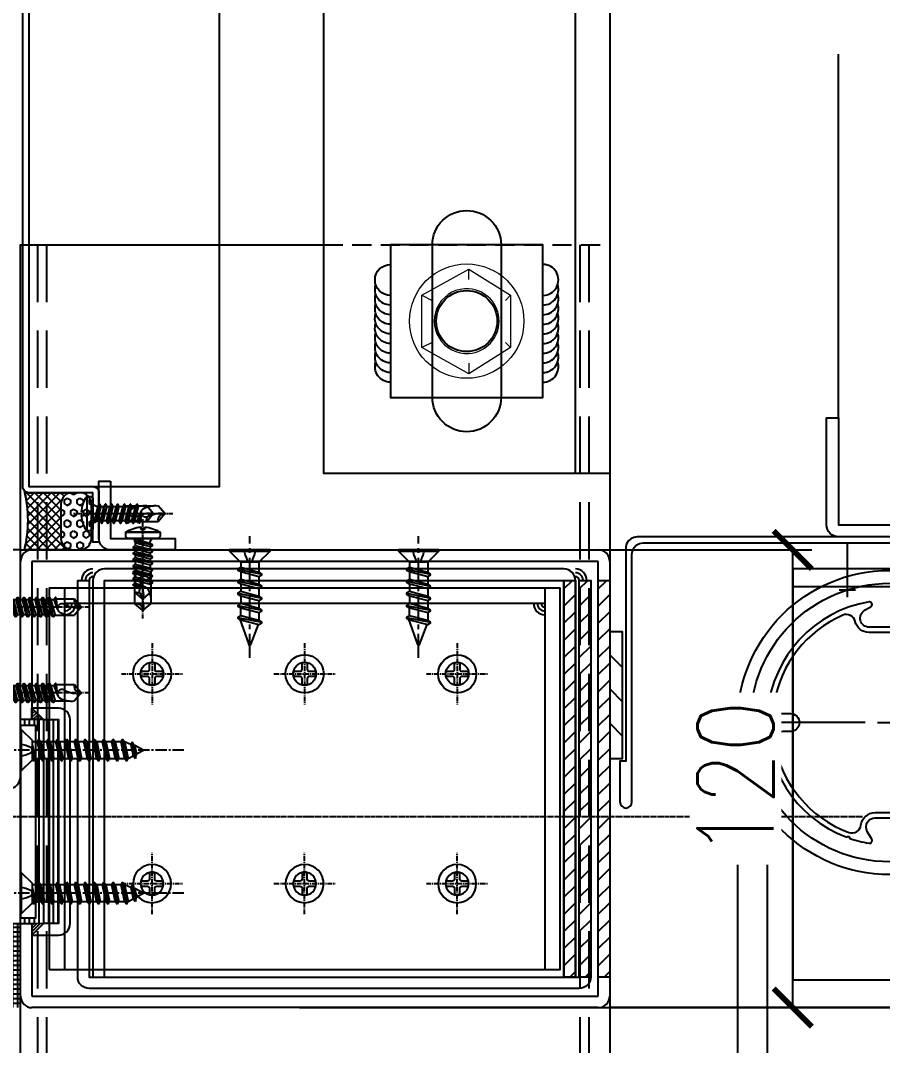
# Model space of a CAD drawing. Extents: x -3378 to 102197, y -3799 to 48702.
# Drawn here: x 58946.6 to 59172.6, y 12788.1 to 13056.9 of the extents above; entities that cross this region are included whole.
import ezdxf

# ---------------------------------------------------------------- set-up
doc = ezdxf.new("R2010")
doc.units = 0
for name, pattern in [('CEN1', [9, 6, -1, 1, -1]), ('CENTER', [2, 1.25, -0.25, 0.25, -0.25]), ('HIDDEN', [0.375, 0.25, -0.125])]:
    doc.linetypes.add(name, pattern=pattern)
for name, color, linetype in [('24WELD', 55, 'Continuous'), ('ARR', 6, 'Continuous'), ('BCM CL', 14, 'CENTER'), ('BCM-BKP', 6, 'Continuous'), ('BCM-DIM', 54, 'Continuous'), ('BCM-draft', 252, 'Continuous'), ('BCM-GAK', 9, 'Continuous'), ('BCM-SIL', 8, 'Continuous'), ('CENTER', 4, 'CENTER'), ('CL', 14, 'CENTER'), ('DIM', 173, 'Continuous'), ('剖面線 HATCH', 251, 'Continuous'), ('泡棉', 8, 'Continuous'), ('矽利康', 9, 'Continuous'), ('螺絲 固定五金 FASTENERS', 124, 'Continuous'), ('螺絲、螺栓', 4, 'Continuous'), ('視覺模型鋁擠型暫替', 4, 'Continuous'), ('視覺模型鋁擠型暫替-RefEdit0', 4, 'Continuous'), ('金屬面材 METAL PANEL', 2, 'Continuous'), ('鋁擠型 AL. EXTRUSION', 3, 'Continuous'), ('鐵件', 6, 'Continuous'), ('鐵件 STEEL', 20, 'Continuous'), ('隱藏線 HIDDEN', 8, 'HIDDEN')]:
    doc.layers.add(name, color=color, linetype=linetype)
doc.layers.add('BCM-ALP', color=7, linetype='Continuous', lineweight=0)
doc.layers.add('不顯示', color=254, linetype='Continuous', plot=False)
doc.styles.add('GM_ANNO_TEXT', font='simplex.shx', dxfattribs={"width": 0.8})
doc.dimstyles.new('GM_DIM', dxfattribs={"dimscale": 0, "dimtxt": 20, "dimasz": 10, "dimexe": 5, "dimexo": 5, "dimgap": 5, "dimtad": 1, "dimdec": 0, "dimdsep": 46, "dimtxsty": 'GM_ANNO_TEXT', "dimblk": 'ARCHTICK', "dimcen": 0, "dimclrd": 4, "dimclre": 4, "dimclrt": 10, "dimadec": 0, "dimazin": 2, "dimtfac": 1, "dimtdec": 0, "dimtix": 1, "dimtofl": 0, "dimtmove": 2, "dimatfit": 3, "dimfxl": 1.5, "dimarcsym": 1})

# ---------------------------------------------------------------- blocks, each defined once
blk = doc.blocks.new('*u164')
at = {"layer": '泡棉'}
h = blk.add_hatch(dxfattribs=at)
h.set_pattern_fill('HEX', color=256, scale=0.3)
h.set_pattern_definition([(0, (-4141.5022, 978.2385), (0, 1.6497784), [0.9525, -1.905]), (120, (-4141.5022, 978.2385), (-1.42875, -0.8248892), [0.9525, -1.905]), (60, (-4140.5497, 978.2385), (-1.42875, 0.8248892), [0.9525, -1.905])])
edge = h.paths.add_edge_path()
edge.add_line((-12, 9.53), (-3, 9.53))
edge.add_arc((-3, 12.53), 3, 270, 360)
edge.add_line((0, 12.53), (0, 14.53))
edge.add_arc((-3, 14.53), 3, 0, 90)
edge.add_line((-3, 17.53), (-12, 17.53))
edge.add_arc((-12, 14.53), 3, 90, 180)
edge.add_line((-15, 14.53), (-15, 12.53))
edge.add_arc((-12, 12.53), 3, 180, 270)
at = {"layer": '矽利康'}
h = blk.add_hatch(dxfattribs=at)
h.set_pattern_fill('ANSI37', color=256, scale=0.5, style=0)
h.set_pattern_definition([(45, (-4141.5022, 978.2385), (-1.122532, 1.122532), []), (135, (-4141.5022, 978.2385), (-1.122532, -1.122532), [])])
edge = h.paths.add_edge_path()
edge.add_arc((-7.73, -32.06), 32.98, 76.4372, 103.5628)
edge.add_arc((-16.6, 1.13), 1.6, 315, 360)
edge.add_line((-15, 1.13), (-15, 12.53))
edge.add_arc((-12, 12.53), 3, 180, 270)
edge.add_line((-12, 9.53), (-3, 9.53))
edge.add_arc((-3, 12.53), 3, 270, 360)
edge.add_line((0, 12.53), (0, 0))
at = {"layer": '泡棉'}
blk.add_lwpolyline([(-12, 9.53), (-3, 9.53, 0.414214), (0, 12.53), (0, 14.53, 0.414214), (-3, 17.53), (-12, 17.53, 0.414214), (-15, 14.53), (-15, 12.53, 0.414214)], format="xyb", close=True, dxfattribs=at)
at = {"layer": '矽利康'}
blk.add_lwpolyline([(0, 0, 0.118914), (-15.47, 0, 0.198912), (-15, 1.13), (-15, 12.53, 0.414214), (-12, 9.53), (-3, 9.53, 0.414214), (0, 12.53)], format="xyb", close=True, dxfattribs=at)
blk = doc.blocks.new('M5x16圓頭自攻')
at = {"layer": 'ARR', "color": 0, "linetype": 'ByBlock', "ltscale": 0.3}
for p, q in [((-1.61, -4.5), (-1.61, 4.5)), ((0.5, 2.24), (1.14, 1.9)), ((0.72, 2.13), (1.65, -2.5)), ((1.89, 1.9), (1.14, 1.9)), ((2.24, 2.5), (3.24, -2.5)), ((3.48, 1.9), (2.73, 1.9)), ((3.83, 2.5), (4.83, -2.5)), ((5.07, 1.9), (4.32, 1.9)), ((5.42, 2.5), (6.42, -2.5)), ((6.81, 1.9), (5.91, 1.9)), ((7.16, 2.5), (8.16, -2.5)), ((8.4, 1.9), (7.65, 1.9)), ((8.73, 1.9), (7.98, 1.9)), ((9.08, 2.5), (9.7, -0.6)), ((14.12, 2.1), (9.46, 2.1)), ((15.83, 0.06), (14.12, 2.1)), ((15.83, 0.06), (15.95, 0.06)), ((16, -0.01), (16, 0.01)), ((2.14, -1.9), (2.89, -1.9)), ((3.73, -1.9), (4.48, -1.9)), ((5.32, -1.9), (6.07, -1.9)), ((6.91, -1.9), (7.81, -1.9)), ((8.54, -2.1), (12.91, -2.1)), ((15.83, -0.06), (14.12, -2.1)), ((15.83, -0.06), (15.95, -0.06))]:
    blk.add_line(p, q, dxfattribs=at)
at = {"layer": 'ARR', "color": 0, "linetype": 'CENTER', "ltscale": 0.87}
blk.add_line((18, 0), (-5.1, 0), dxfattribs=at)
at = {"layer": 'ARR', "color": 0, "linetype": 'ByBlock', "ltscale": 0.3}
blk.add_lwpolyline([(-2.98, -0.5, 0.134476), (-1.61, -4.5), (-0.58, -4.5, 0.198912), (-0.44, -4.44), (-0.06, -4.06, 0.198912), (0, -3.92), (0, 3.92, 0.198912), (-0.06, 4.06), (-0.44, 4.44, 0.198912), (-0.58, 4.5), (-1.61, 4.5, 0.134562), (-2.98, 0.5), (-2.48, 0.5), (-2.48, -0.5), (-2.98, -0.5)], format="xyb", dxfattribs=at)
blk.add_lwpolyline([(1.14, 1.9), (2.14, -1.9), (1.8, -2.5), (1.65, -2.5), (1.3, -1.9), (0.3, 1.9), (0.5, 2.24)], dxfattribs=at)
for points in [[(3.24, -2.5), (2.89, -1.9), (1.89, 1.9), (2.24, 2.5), (2.39, 2.5), (2.73, 1.9), (3.73, -1.9), (3.39, -2.5)], [(4.83, -2.5), (4.48, -1.9), (3.48, 1.9), (3.83, 2.5), (3.98, 2.5), (4.32, 1.9), (5.32, -1.9), (4.98, -2.5)], [(6.42, -2.5), (6.07, -1.9), (5.07, 1.9), (5.42, 2.5), (5.57, 2.5), (5.91, 1.9), (6.91, -1.9), (6.57, -2.5)], [(8.16, -2.5), (7.81, -1.9), (6.81, 1.9), (7.16, 2.5), (7.31, 2.5), (7.65, 1.9), (8.65, -1.9), (8.31, -2.5)], [(9.08, 2.5), (8.73, 1.9), (9.7, -0.6), (9.46, 2.1), (9.23, 2.5)]]:
    blk.add_lwpolyline(points, close=True, dxfattribs=at)
for centre, radius, start, end in [((0.67, 3.07), 0.874, 220.3388, 257.7802), ((10.86, -0.29), 1.2, 56.152, 236.152), ((14.85, 6.88), 7.01, 241.6458, 278.008), ((15.9, 1.75), 1.82, 168.8617, 267.6865), ((15.95, 0.01), 0.05, 0, 90), ((1.17, -3.34), 1.44, 84.7312, 144.22), ((13.52, 4.88), 7.01, 241.6458, 274.9541), ((15.95, -0.01), 0.05, 270, 0)]:
    blk.add_arc(centre, radius, start, end, dxfattribs=at)
blk = doc.blocks.new('*U255')
blk.add_blockref('M5x16圓頭自攻', (0, 0))
blk = doc.blocks.new('ASC-Facade Detail W1 & W2$0$CW_C1$0$NR-54')
for points in [[(-0.212, 1.246, 0.766396), (-0.442, -1.184, -0.994084), (-0.414, -1.194, 0.041271), (-0.212, -1.246, 0.632567), (-0.184, -1.205), (-0.23, -1.124, -0.575047), (-0.149, -0.985), (0.211, -0.985, -0.768251), (0.257, -1.159), (0.194, -1.195, 0.837568), (0.212, -1.246, 0.766396), (0.442, 1.184, -0.994084), (0.414, 1.194, 0.041271), (0.212, 1.246, 0.632567), (0.184, 1.205), (0.23, 1.124, -0.575047), (0.149, 0.985), (-0.211, 0.985, -0.768251), (-0.257, 1.159), (-0.194, 1.195, 0.837568)], [(-1.192, 0.202, 0.464153), (-1.1, 0.093), (-1.023, 0.093, -1), (-1.023, -0.093), (-1.1, -0.093, 0.464153), (-1.192, -0.202, 0.268255), (-0.42, -1.134, 0.481314), (-0.296, -1.059, -0.376214), (-0.149, -0.93), (0.211, -0.93, -0.348452), (0.355, -1.044, 0.468335), (0.483, -1.108, 0.253356), (1.192, -0.202, 0.464153), (1.1, -0.093), (1.023, -0.093, -1), (1.023, 0.093), (1.1, 0.093, 0.464153), (1.192, 0.202, 0.268255), (0.42, 1.134, 0.481314), (0.296, 1.059, -0.376214), (0.149, 0.93), (-0.211, 0.93, -0.348452), (-0.355, 1.044, 0.468335), (-0.483, 1.108, 0.253356)]]:
    blk.add_lwpolyline(points, format="xyb", close=True)
blk = doc.blocks.new('CW WINDOW SHADING')
at = {"layer": '鋁擠型 AL. EXTRUSION'}
h = blk.add_hatch(dxfattribs=at)
h.set_pattern_fill('ANSI31', color=256, scale=50.8, style=0)
h.set_pattern_definition([(135, (-79898.378, 10971.907), (4.49012806, 4.49012806), [])])
h.paths.add_polyline_path([(-10.91, 26.84), (-7.55, 26.84), (-7.55, 60.07), (-10.91, 60.07)])
for p, q in [((182.85, 85), (-3.68, 85)), ((51.35, 83.12), (51.35, 69.19)), ((113.26, 71.86), (37.06, 71.86)), ((53.51, 71.01), (49.24, 71.01)), ((56.11, 36.3), (19.6, 36.3)), ((22.58, 36.3), (22.58, -80.3)), ((30.36, 36.3), (30.36, -197.94)), ((59.29, 36.3), (65.64, 36.3))]:
    blk.add_line(p, q, dxfattribs=at)
blk.add_lwpolyline([(186.29, 85), (-3.68, 85), (-4.61, 84.83), (-5.38, 84.49), (-6.05, 83.9), (-6.48, 83.14), (-6.65, 82.29), (-6.65, 26.15), (-8.26, 26.15), (-8.26, 15.48), (-8.09, 14.89), (-7.75, 14.38), (-7.24, 14.04), (-6.65, 13.87), (-6.05, 14.04), (-5.55, 14.38), (-5.21, 14.89), (-5.12, 15.48), (-5.12, 80.43), (-4.95, 81.36), (-4.53, 82.21), (-3.94, 82.8), (-3.09, 83.22), (-2.16, 83.39), (184.51, 83.39)], dxfattribs=at)
for points in [[(113.26, -31.18), (113.26, 76.62), (37.06, 76.62), (37.06, -31.18)], [(-10.91, 26.84), (-7.55, 26.84), (-7.55, 60.07), (-10.91, 60.07)]]:
    blk.add_lwpolyline(points, close=True, dxfattribs=at)
for radius in [39.88, 36.51]:
    blk.add_circle((62.46, 36.3), radius, dxfattribs=at)
at = {"layer": '鋁擠型 AL. EXTRUSION', "xscale": 25.39999999850988, "yscale": 25.39999999850988, "zscale": 25.39999999850988}
blk.add_blockref('ASC-Facade Detail W1 & W2$0$CW_C1$0$NR-54', (62.46, 36.3), dxfattribs=at)
blk = doc.blocks.new('6t 矽酸鈣板')
blk.add_blockref('CW WINDOW SHADING', (10.91, 38.43, 0))
blk = doc.blocks.new('A$C20AE7E0D')
at = {"layer": 'ARR', "color": 0, "linetype": 'ByBlock', "ltscale": 0.3}
for p, q in [((-1.61, -4.5), (-1.61, 4.5)), ((0.5, 2.24), (1.14, 1.9)), ((0.72, 2.13), (1.65, -2.5)), ((1.89, 1.9), (1.14, 1.9)), ((2.24, 2.5), (3.24, -2.5)), ((3.48, 1.9), (2.73, 1.9)), ((3.83, 2.5), (4.83, -2.5)), ((5.07, 1.9), (4.32, 1.9)), ((5.42, 2.5), (6.42, -2.5)), ((6.81, 1.9), (5.91, 1.9)), ((7.16, 2.5), (8.16, -2.5)), ((8.4, 1.9), (7.65, 1.9)), ((8.75, 2.5), (9.75, -2.5)), ((10.14, 1.9), (9.24, 1.9)), ((10.49, 2.5), (11.49, -2.5)), ((11.73, 1.9), (10.98, 1.9)), ((12.08, 2.5), (12.7, -0.6)), ((17.12, 2.1), (12.46, 2.1)), ((18.83, 0.06), (17.12, 2.1)), ((18.83, 0.06), (18.95, 0.06)), ((19, -0.01), (19, 0.01)), ((2.14, -1.9), (2.89, -1.9)), ((3.73, -1.9), (4.48, -1.9)), ((5.32, -1.9), (6.07, -1.9)), ((6.91, -1.9), (7.81, -1.9)), ((8.65, -1.9), (9.4, -1.9)), ((10.24, -1.9), (11.14, -1.9)), ((11.87, -2.1), (15.91, -2.1)), ((18.83, -0.06), (17.12, -2.1)), ((18.83, -0.06), (18.95, -0.06))]:
    blk.add_line(p, q, dxfattribs=at)
at = {"layer": 'ARR', "color": 0, "linetype": 'CENTER', "ltscale": 0.87}
blk.add_line((21, 0), (-5.1, 0), dxfattribs=at)
at = {"layer": 'ARR', "color": 0, "linetype": 'ByBlock', "ltscale": 0.3}
blk.add_lwpolyline([(-2.98, -0.5, 0.134476), (-1.61, -4.5), (-0.58, -4.5, 0.198912), (-0.44, -4.44), (-0.06, -4.06, 0.198912), (0, -3.92), (0, 3.92, 0.198912), (-0.06, 4.06), (-0.44, 4.44, 0.198912), (-0.58, 4.5), (-1.61, 4.5, 0.134562), (-2.98, 0.5), (-2.48, 0.5), (-2.48, -0.5), (-2.98, -0.5)], format="xyb", dxfattribs=at)
blk.add_lwpolyline([(1.14, 1.9), (2.14, -1.9), (1.8, -2.5), (1.65, -2.5), (1.3, -1.9), (0.3, 1.9), (0.5, 2.24)], dxfattribs=at)
for points in [[(3.24, -2.5), (2.89, -1.9), (1.89, 1.9), (2.24, 2.5), (2.39, 2.5), (2.73, 1.9), (3.73, -1.9), (3.39, -2.5)], [(4.83, -2.5), (4.48, -1.9), (3.48, 1.9), (3.83, 2.5), (3.98, 2.5), (4.32, 1.9), (5.32, -1.9), (4.98, -2.5)], [(6.42, -2.5), (6.07, -1.9), (5.07, 1.9), (5.42, 2.5), (5.57, 2.5), (5.91, 1.9), (6.91, -1.9), (6.57, -2.5)], [(8.16, -2.5), (7.81, -1.9), (6.81, 1.9), (7.16, 2.5), (7.31, 2.5), (7.65, 1.9), (8.65, -1.9), (8.31, -2.5)], [(9.75, -2.5), (9.4, -1.9), (8.4, 1.9), (8.75, 2.5), (8.9, 2.5), (9.24, 1.9), (10.24, -1.9), (9.9, -2.5)], [(11.49, -2.5), (11.14, -1.9), (10.14, 1.9), (10.49, 2.5), (10.64, 2.5), (10.98, 1.9), (11.98, -1.9), (11.64, -2.5)], [(12.08, 2.5), (11.73, 1.9), (12.7, -0.6), (12.46, 2.1), (12.23, 2.5)]]:
    blk.add_lwpolyline(points, close=True, dxfattribs=at)
for centre, radius, start, end in [((0.67, 3.07), 0.874, 220.3388, 257.7802), ((13.86, -0.29), 1.2, 56.152, 236.152), ((17.85, 6.88), 7.01, 241.6458, 278.008), ((18.9, 1.75), 1.82, 168.8617, 267.6865), ((18.95, 0.01), 0.05, 0, 90), ((1.17, -3.34), 1.44, 84.7312, 144.22), ((16.52, 4.88), 7.01, 241.6458, 274.9541), ((18.95, -0.01), 0.05, 270, 0)]:
    blk.add_arc(centre, radius, start, end, dxfattribs=at)
blk = doc.blocks.new('*U77')
at = {"color": 0, "linetype": 'ByBlock'}
blk.add_blockref('A$C20AE7E0D', (0, 0), dxfattribs=at)
blk = doc.blocks.new('*U654')
for centre, end in [((-143.92, 4.67), 286.3529), ((-141.43, 4.59), 286.3529), ((-138.93, 4.5), 286.3529), ((-136.43, 4.42), 286.3529), ((-133.93, 4.34), 286.3529), ((-131.43, 4.26), 286.3529), ((-128.93, 4.18), 286.3529), ((-126.43, 4.1), 286.3529), ((-123.93, 4.02), 286.3529), ((-121.44, 3.94), 286.3529), ((-118.94, 3.86), 286.3529), ((-116.44, 3.78), 286.3529), ((-113.94, 3.69), 286.3529), ((-111.44, 3.61), 286.3529), ((-108.94, 3.53), 286.3529), ((-106.44, 3.45), 286.3529), ((-103.95, 3.37), 286.3529), ((-101.45, 3.29), 286.3529), ((-98.95, 3.21), 286.3529), ((-96.45, 3.13), 286.3529), ((-93.95, 3.05), 286.3529), ((-91.45, 2.96), 286.3529), ((-88.95, 2.88), 286.3529), ((-86.45, 2.8), 286.3529), ((-83.96, 2.72), 286.3529), ((-81.46, 2.64), 286.3529), ((-78.96, 2.56), 286.3529), ((-76.46, 2.48), 286.3529), ((-73.96, 2.4), 286.3529), ((-71.46, 2.32), 286.3529), ((-68.96, 2.24), 286.3529), ((-66.47, 2.15), 286.3529), ((-63.97, 2.07), 286.3529), ((-61.47, 1.99), 286.3529), ((-58.97, 1.91), 286.3529), ((-56.47, 1.83), 286.3529), ((-53.97, 1.75), 286.3529), ((-51.47, 1.67), 286.3529), ((-48.97, 1.59), 286.3529), ((-46.48, 1.51), 286.3529), ((-43.98, 1.43), 286.3529), ((-41.48, 1.34), 286.3529), ((-38.98, 1.26), 286.3529), ((-36.48, 1.18), 286.3529), ((-33.98, 1.1), 286.3529), ((-31.48, 1.02), 286.3529), ((-28.98, 0.94), 286.3529), ((-26.49, 0.86), 286.3529), ((-23.99, 0.78), 286.3529), ((-21.49, 0.7), 286.3529), ((-18.99, 0.62), 286.3529), ((-16.49, 0.53), 286.3529), ((-13.99, 0.45), 286.3529), ((-11.49, 0.37), 286.3529), ((-9, 0.29), 286.3529), ((-6.5, 0.21), 286.3529), ((-4, 0.13), 358.1431)]:
    blk.add_arc(centre, 4, 178.1431, end)
blk = doc.blocks.new('*U655')
for centre, end in [((-0.13, -4), 88.1431), ((-0.29, -9), 16.3529), ((-0.21, -6.5), 16.3529), ((-0.45, -13.99), 16.3529), ((-0.37, -11.49), 16.3529), ((-0.62, -18.99), 16.3529), ((-0.53, -16.49), 16.3529), ((-0.78, -23.99), 16.3529), ((-0.7, -21.49), 16.3529), ((-0.94, -28.98), 16.3529), ((-0.86, -26.49), 16.3529), ((-1.1, -33.98), 16.3529), ((-1.02, -31.48), 16.3529), ((-1.26, -38.98), 16.3529), ((-1.18, -36.48), 16.3529), ((-1.43, -43.98), 16.3529), ((-1.34, -41.48), 16.3529), ((-1.51, -46.48), 16.3529), ((-1.67, -51.47), 16.3529), ((-1.59, -48.97), 16.3529), ((-1.83, -56.47), 16.3529), ((-1.75, -53.97), 16.3529), ((-1.91, -58.97), 16.3529)]:
    blk.add_arc(centre, 4, 268.1431, end)
blk = doc.blocks.new('組件01')
at = {"layer": '視覺模型鋁擠型暫替', "color": 7, "linetype": 'Continuous'}
for centre, radius, start, end in [((-88.5, 0), 3, 180, 270), ((-88.5, 0), 2, 180, 270), ((-88.5, 0), 1, 180, 270), ((-85.5, 0), 1, 270, 0), ((-85.5, 0), 2, 270, 0), ((-85.5, 0), 3, 270, 0)]:
    blk.add_arc(centre, radius, start, end, dxfattribs=at)
at = {"layer": '金屬面材 METAL PANEL', "linetype": 'Continuous'}
blk.add_line((-3, 13), (-13, 3), dxfattribs=at)
blk.add_lwpolyline([(-3, 62.5), (-3, 3), (-110, 3), (-110, 0), (-3, 0, 0.414214), (0, 3), (0, 62.5)], format="xyb", close=True, dxfattribs=at)
blk.add_lwpolyline([(-3, 57.5), (-105, 57.5), (-105, 3)], dxfattribs=at)
blk.add_lwpolyline([(-85.5, 0), (-85.5, -54.5, -0.414214), (-88.5, -57.5), (-130.5, -57.5), (-130.5, -54.5), (-88.5, -54.5), (-88.5, 0)], format="xyb", dxfattribs=at)
at = {"layer": '24WELD', "zscale": 0.5625}
for name, p, xscale, yscale, rotation in [('*U655', (-3, 18.48), 0.5625, 0.5625, 181.8569201425871), ('*U654', (-18.97, 3), -0.5625000000000022, 0.5625000000000022, 178.1430628016457)]:
    blk.add_blockref(name, p, dxfattribs=dict(at, xscale=xscale, yscale=yscale, rotation=rotation))
at = {"layer": '螺絲 固定五金 FASTENERS'}
for p in [(-3, 47.5), (-3, 25)]:
    blk.add_blockref('*U77', p, dxfattribs=at)
blk = doc.blocks.new('A$C4E2A2353')
at = {"layer": 'ARR', "color": 0, "linetype": 'ByBlock', "ltscale": 0.3}
for p, q in [((0.3, -5.3), (0.3, 5.3)), ((4.71, 2.87), (4.38, 2.15)), ((5.34, 2.15), (4.71, 2.87)), ((4.71, 2.87), (5.93, -2.88)), ((7.15, 2.87), (6.82, 2.15)), ((7.78, 2.15), (7.15, 2.87)), ((7.15, 2.87), (8.37, -2.88)), ((9.59, 2.87), (9.26, 2.15)), ((10.22, 2.15), (9.59, 2.87)), ((9.59, 2.87), (10.81, -2.88)), ((12.02, 2.87), (11.7, 2.15)), ((12.66, 2.15), (12.02, 2.87)), ((12.02, 2.87), (13.24, -2.88)), ((14.46, 2.87), (14.13, 2.15)), ((15.09, 2.15), (14.46, 2.87)), ((14.46, 2.87), (15.68, -2.88)), ((16.9, 2.87), (16.57, 2.15)), ((17.53, 2.15), (16.9, 2.87)), ((16.9, 2.87), (18.12, -2.88)), ((19.34, 2.87), (19.01, 2.15)), ((19.97, 2.15), (19.34, 2.87)), ((19.34, 2.87), (20.56, -2.88)), ((21.77, 2.87), (21.45, 2.15)), ((21.77, 2.87), (21.45, 2.15)), ((22.41, 2.15), (21.77, 2.87)), ((21.77, 2.87), (22.99, -2.88)), ((22.41, 2.15), (21.77, 2.87)), ((21.77, 2.87), (22.99, -2.88)), ((24.21, 2.87), (23.88, 2.15)), ((24.21, 2.87), (23.88, 2.15)), ((24.84, 2.15), (24.21, 2.87)), ((24.21, 2.87), (25.43, -2.88)), ((24.84, 2.15), (24.21, 2.87)), ((24.21, 2.87), (25.43, -2.88)), ((26.65, 2.87), (26.32, 2.15)), ((26.65, 2.87), (26.32, 2.15)), ((27.28, 2.15), (26.65, 2.87)), ((26.65, 2.87), (27.87, -2.88)), ((27.28, 2.15), (26.65, 2.87)), ((26.65, 2.87), (27.87, -2.88)), ((3.1, -2.5), (3.1, 2.5)), ((4.38, 2.15), (3.1, 2.15)), ((3.1, 1.24), (3.82, -2.16)), ((4.38, 2.15), (5.3, -2.16)), ((4.43, 1.96), (5.34, -2.36)), ((4.89, 2.06), (5.8, -2.26)), ((6.82, 2.15), (5.34, 2.15)), ((5.34, 2.15), (6.26, -2.16)), ((5.34, 2.15), (6.26, -2.16)), ((6.82, 2.15), (7.74, -2.16)), ((6.86, 1.96), (7.78, -2.36)), ((7.32, 2.06), (8.24, -2.26)), ((9.26, 2.15), (7.78, 2.15)), ((7.78, 2.15), (8.7, -2.16)), ((7.78, 2.15), (8.7, -2.16)), ((9.26, 2.15), (10.17, -2.16)), ((9.3, 1.96), (10.21, -2.36)), ((9.76, 2.06), (10.67, -2.26)), ((11.7, 2.15), (10.22, 2.15)), ((10.22, 2.15), (11.13, -2.16)), ((10.22, 2.15), (11.13, -2.16)), ((11.7, 2.15), (12.61, -2.16)), ((11.74, 1.96), (12.65, -2.36)), ((12.2, 2.06), (13.11, -2.26)), ((14.13, 2.15), (12.66, 2.15)), ((12.66, 2.15), (13.57, -2.16)), ((12.66, 2.15), (13.57, -2.16)), ((14.13, 2.15), (15.05, -2.16)), ((14.18, 1.96), (15.09, -2.36)), ((14.64, 2.06), (15.55, -2.26)), ((16.57, 2.15), (15.09, 2.15)), ((15.09, 2.15), (16.01, -2.16)), ((15.09, 2.15), (16.01, -2.16)), ((16.57, 2.15), (17.49, -2.16)), ((16.61, 1.96), (17.53, -2.36)), ((17.07, 2.06), (17.99, -2.26)), ((19.01, 2.15), (17.53, 2.15)), ((17.53, 2.15), (18.45, -2.16)), ((17.53, 2.15), (18.45, -2.16)), ((19.01, 2.15), (19.92, -2.16)), ((19.05, 1.96), (19.96, -2.36)), ((19.51, 2.06), (20.42, -2.26)), ((21.45, 2.15), (19.97, 2.15)), ((19.97, 2.15), (20.88, -2.16)), ((19.97, 2.15), (20.88, -2.16)), ((21.45, 2.15), (22.36, -2.16)), ((21.45, 2.15), (22.36, -2.16)), ((21.49, 1.96), (22.4, -2.36)), ((21.49, 1.96), (22.4, -2.36)), ((21.95, 2.06), (22.86, -2.26)), ((21.95, 2.06), (22.86, -2.26)), ((23.88, 2.15), (22.41, 2.15)), ((22.41, 2.15), (23.32, -2.16)), ((23.88, 2.15), (22.41, 2.15)), ((22.41, 2.15), (23.32, -2.16)), ((22.41, 2.15), (23.32, -2.16)), ((22.41, 2.15), (23.32, -2.16)), ((23.88, 2.15), (24.8, -2.16)), ((23.88, 2.15), (24.8, -2.16)), ((23.93, 1.96), (24.84, -2.36)), ((23.93, 1.96), (24.84, -2.36)), ((24.38, 2.06), (25.3, -2.26)), ((24.38, 2.06), (25.3, -2.26)), ((26.32, 2.15), (24.84, 2.15)), ((24.84, 2.15), (25.76, -2.16)), ((26.32, 2.15), (24.84, 2.15)), ((24.84, 2.15), (25.76, -2.16)), ((24.84, 2.15), (25.76, -2.16)), ((24.84, 2.15), (25.76, -2.16)), ((26.32, 2.15), (27.24, -2.16)), ((26.32, 2.15), (27.24, -2.16)), ((26.36, 1.96), (27.28, -2.36)), ((26.36, 1.96), (27.28, -2.36)), ((26.82, 2.06), (27.74, -2.26)), ((26.82, 2.06), (27.74, -2.26)), ((28.91, 1.45), (27.28, 2.15)), ((27.28, 2.15), (28.19, -2.16)), ((27.28, 2.15), (28.19, -2.16)), ((27.28, 2.15), (28.19, -2.16)), ((27.28, 2.15), (28.19, -2.16)), ((29.24, 2.17), (28.91, 1.45)), ((28.91, 1.45), (29.52, -1.46)), ((29.96, 0.99), (29.24, 2.17)), ((29.24, 2.17), (30.16, -2.18)), ((32.25, 0), (29.96, 1.25)), ((29.96, 0.99), (30.39, -1)), ((32.26, 0), (32.25, 0)), ((3.1, -1.02), (3.49, -2.88)), ((3.1, -2.44), (3.49, -2.88)), ((3.49, -2.88), (3.82, -2.16)), ((3.82, -2.16), (5.3, -2.16)), ((5.3, -2.16), (5.93, -2.88)), ((5.93, -2.88), (6.26, -2.16)), ((6.26, -2.16), (7.74, -2.16)), ((7.74, -2.16), (8.37, -2.88)), ((8.37, -2.88), (8.7, -2.16)), ((8.7, -2.16), (10.17, -2.16)), ((10.17, -2.16), (10.81, -2.88)), ((10.81, -2.88), (11.13, -2.16)), ((11.13, -2.16), (12.61, -2.16)), ((12.61, -2.16), (13.24, -2.88)), ((13.24, -2.88), (13.57, -2.16)), ((13.57, -2.16), (15.05, -2.16)), ((15.05, -2.16), (15.68, -2.88)), ((15.68, -2.88), (16.01, -2.16)), ((16.01, -2.16), (17.49, -2.16)), ((17.49, -2.16), (18.12, -2.88)), ((18.12, -2.88), (18.45, -2.16)), ((18.45, -2.16), (19.92, -2.16)), ((19.92, -2.16), (20.56, -2.88)), ((20.56, -2.88), (20.88, -2.16)), ((20.88, -2.16), (22.36, -2.16)), ((22.36, -2.16), (22.99, -2.88)), ((22.36, -2.16), (22.99, -2.88)), ((22.99, -2.88), (23.32, -2.16)), ((22.99, -2.88), (23.32, -2.16)), ((23.32, -2.16), (24.8, -2.16)), ((23.32, -2.16), (24.8, -2.16)), ((24.8, -2.16), (25.43, -2.88)), ((24.8, -2.16), (25.43, -2.88)), ((25.43, -2.88), (25.76, -2.16)), ((25.43, -2.88), (25.76, -2.16)), ((25.76, -2.16), (27.24, -2.16)), ((25.76, -2.16), (27.24, -2.16)), ((27.24, -2.16), (27.87, -2.88)), ((27.24, -2.16), (27.87, -2.88)), ((27.87, -2.88), (28.19, -2.16)), ((27.87, -2.88), (28.19, -2.16)), ((28.19, -2.16), (29.52, -1.46)), ((29.52, -1.46), (30.16, -2.18)), ((30.16, -2.18), (30.39, -1)), ((30.39, -1), (32.25, -0.01)), ((32.25, -0.01), (32.26, 0))]:
    blk.add_line(p, q, dxfattribs=at)
at = {"layer": 'ARR', "color": 0, "linetype": 'CEN1', "ltscale": 0.5}
blk.add_line((42.86, 0), (-3.62, 0), dxfattribs=at)
at = {"layer": 'ARR', "color": 0, "linetype": 'ByBlock', "ltscale": 0.3}
blk.add_lwpolyline([(3.1, 2.5), (0.3, 5.3), (0, 5.3), (0, -5.3), (0.3, -5.3), (3.1, -2.5)], dxfattribs=at)
blk.add_lwpolyline([(0, -1.61, 0.048054), (2.67, -0.68, 0.292428), (3.1, 0, 0.292428), (2.67, 0.68, 0.048054), (0, 1.61, 0.048054)], format="xyb", dxfattribs=at)
blk = doc.blocks.new('*U920')
at = {"layer": '螺絲、螺栓', "color": 0, "linetype": 'ByBlock', "xscale": -1, "rotation": 180}
blk.add_blockref('A$C4E2A2353', (0, 0), dxfattribs=at)
blk = doc.blocks.new('*U35')
blk.add_lwpolyline([(1.22, 0.68), (2.48, 0.68, -0.398336), (3.02, 0.16, -0.027263), (3.02, -0.16, -0.398336), (2.48, -0.68), (1.22, -0.68, 0.414214), (0.68, -1.22), (0.68, -2.48, -0.398336), (0.16, -3.02, -0.027263), (-0.16, -3.02, -0.398336), (-0.68, -2.48), (-0.68, -1.22, 0.414214), (-1.22, -0.68), (-2.48, -0.68, -0.398336), (-3.02, -0.16, -0.027263), (-3.02, 0.16, -0.398336), (-2.48, 0.68), (-1.22, 0.68, 0.414214), (-0.68, 1.22), (-0.68, 2.48, -0.398336), (-0.16, 3.02, -0.027263), (0.16, 3.02, -0.398336), (0.68, 2.48), (0.68, 1.22, 0.414214)], format="xyb", close=True)
blk.add_circle((0, 0), 5)
at = {"layer": 'CL'}
for p, q in [((0, 8.04), (0, -8.04)), ((-8.04, 0), (8.04, 0))]:
    blk.add_line(p, q, dxfattribs=at)
blk = doc.blocks.new('圓孔6mm')
at = {"layer": '視覺模型鋁擠型暫替', "color": 6, "linetype": 'Continuous'}
blk.add_circle((0, 0), 3, dxfattribs=at)
at = {"layer": 'BCM-draft'}
blk.add_blockref('*U35', (0, 0), dxfattribs=at)
blk = doc.blocks.new('上下水槽合併托架用')
at = {"layer": '視覺模型鋁擠型暫替-RefEdit0', "color": 7}
for centre, radius, start, end in [((-130, -4), 1, 270, 0), ((-130, -4), 2, 270, 0), ((-130, -4), 3, 270, 0), ((-4, -4), 3, 180, 270), ((-4, -4), 2, 180, 270), ((-4, -4), 1, 180, 270)]:
    blk.add_arc(centre, radius, start, end, dxfattribs=at)
at = {"layer": '金屬面材 METAL PANEL'}
for p, q in [((-130, 0), (-130, -100)), ((-4, 0), (-4, -100)), ((-130, -4), (-4, -4))]:
    blk.add_line(p, q, dxfattribs=at)
blk.add_lwpolyline([(-134, -100), (0, -100), (0, 0), (-134, 0)], close=True, dxfattribs=at)
at = {"layer": '視覺模型鋁擠型暫替', "linetype": 'Continuous'}
for p in [(-107, -22.5, 0), (-67, -22.5, 0), (-27, -22.5, 0)]:
    blk.add_blockref('圓孔6mm', p, dxfattribs=at)
at = {"layer": '視覺模型鋁擠型暫替', "linetype": 'Continuous', "xscale": -1, "rotation": 180}
for p in [(-107, -77.5, 0), (-67, -77.5, 0), (-27, -77.5, 0)]:
    blk.add_blockref('圓孔6mm', p, dxfattribs=at)
blk = doc.blocks.new('*u927')
at = {"layer": 'CENTER', "color": 0, "ltscale": 5}
blk.add_line((28.28, 0), (-3.62, 0), dxfattribs=at)
at = {"layer": '螺絲、螺栓', "color": 0, "linetype": 'ByBlock', "ltscale": 0.2}
for p, q in [((0.3, 5.3), (0.3, -5.3)), ((5.08, 3.15), (6.34, -3.15)), ((8.23, 3.15), (9.49, -3.15)), ((11.38, 3.15), (12.64, -3.15)), ((14.53, 3.15), (15.79, -3.15)), ((17.68, 3.15), (18.94, -3.15)), ((3.1, 2.5), (3.1, -2.5)), ((3.1, 2.39), (4.64, 2.39)), ((5.7, 2.39), (7.79, 2.39)), ((8.85, 2.39), (10.94, 2.39)), ((12, 2.39), (14.09, 2.39)), ((17.24, 2.39), (15.15, 2.39)), ((18.17, 2.61), (24.84, 0.24)), ((3.1, -2.39), (5.9, -2.39)), ((6.96, -2.39), (9.05, -2.39)), ((10.11, -2.39), (12.2, -2.39)), ((13.26, -2.39), (15.35, -2.39)), ((16.41, -2.39), (18.5, -2.39)), ((24.84, -0.23), (19.52, -2.25))]:
    blk.add_line(p, q, dxfattribs=at)
blk.add_lwpolyline([(3.1, -2.5), (0.3, -5.3), (0, -5.3), (0, 5.3), (0.3, 5.3), (3.1, 2.5)], dxfattribs=at)
for points in [[(6.34, -3.15), (5.9, -2.39), (4.64, 2.39), (5.08, 3.15), (5.27, 3.15), (5.7, 2.39), (6.96, -2.39), (6.53, -3.15)], [(9.49, -3.15), (9.05, -2.39), (7.79, 2.39), (8.23, 3.15), (8.42, 3.15), (8.85, 2.39), (10.11, -2.39), (9.68, -3.15)], [(12.64, -3.15), (12.2, -2.39), (10.94, 2.39), (11.38, 3.15), (11.57, 3.15), (12, 2.39), (13.26, -2.39), (12.83, -3.15)], [(15.79, -3.15), (15.35, -2.39), (14.09, 2.39), (14.53, 3.15), (14.72, 3.15), (15.15, 2.39), (16.41, -2.39), (15.98, -3.15)], [(18.94, -3.15), (18.5, -2.39), (17.24, 2.39), (17.68, 3.15), (17.87, 3.15), (18.3, 2.39), (19.56, -2.39), (19.13, -3.15)]]:
    blk.add_lwpolyline(points, close=True, dxfattribs=at)
blk.add_lwpolyline([(0, 1.61, -0.048054), (2.67, 0.68, -0.292428), (3.1, 0, -0.292428), (2.67, -0.68, -0.048054), (0, -1.61, -0.048054)], format="xyb", dxfattribs=at)
blk.add_arc((24.75, 0), 0.252, 292.1627, 69.4623, dxfattribs=at)
blk = doc.blocks.new('*U929')
blk.add_blockref('*u927', (0, 0))
blk = doc.blocks.new('*U59')
for centre, end in [((-0.13, -4), 88.1431), ((-0.29, -9), 16.3529), ((-0.21, -6.5), 16.3529), ((-0.37, -11.49), 16.3529), ((-0.45, -13.99), 16.3529), ((-0.53, -16.49), 16.3529), ((-0.62, -18.99), 16.3529), ((-0.7, -21.49), 16.3529), ((-0.78, -23.99), 16.3529), ((-0.86, -26.49), 16.3529)]:
    blk.add_arc(centre, 4, 268.1431, end)
blk = doc.blocks.new('25425')
h = blk.add_hatch()
h.set_pattern_fill('ANSI31', color=9, scale=10, angle=45, style=0)
h.set_pattern_definition([(90, (-147363.5026, -290857.9782), (-1.25, 1e-15), [])])
h.paths.add_polyline_path([(-175801.56, 302393.85), (-175801.56, 302427.85), (-175805.56, 302427.85), (-175805.56, 302429.35), (-175795.56, 302429.35), (-175795.56, 302393.85)])
h = blk.add_hatch()
h.set_pattern_fill('ANSI31', color=9, scale=10, angle=45, style=0)
h.set_pattern_definition([(90, (-147363.5026, -290856.6027), (-1.25, 1e-15), [])])
h.paths.add_polyline_path([(-175801.56, 302393.85), (-175801.56, 302377.35), (-175805.56, 302377.35), (-175805.56, 302375.85), (-175795.56, 302375.85), (-175795.56, 302393.85)])
at = {"layer": 'BCM-DIM', "linetype": 'Continuous'}
h = blk.add_hatch(dxfattribs=at)
h.set_pattern_fill('ANSI37', color=256, scale=10, angle=45)
h.set_pattern_definition([(90, (-270799.1226, -695473.2923), (-1.25, 0), []), (180, (-270799.1226, -695473.2923), (-1e-16, -1.25), [])])
h.paths.add_polyline_path([(-175805.44, 302353.85), (-175813.44, 302353.85), (-175813.44, 302375.85), (-175805.44, 302375.85)])
at = {"layer": '剖面線 HATCH'}
h = blk.add_hatch(dxfattribs=at)
h.set_pattern_fill('ANSI31', color=256)
h.set_pattern_definition([(45, (-227030.452, 199818.7756), (-2.24506403, 2.24506403), [])])
h.paths.add_polyline_path([(-175660.06, 302465.85), (-175663.06, 302465.85), (-175663.06, 302361.85), (-175660.06, 302361.85)])
h = blk.add_hatch(dxfattribs=at)
h.set_pattern_fill('ANSI31', color=256)
h.set_pattern_definition([(45, (-227026.4522, 199818.7756), (-2.24506403, 2.24506403), [])])
h.paths.add_polyline_path([(-175656.06, 302465.85), (-175659.06, 302465.85), (-175659.06, 302361.85), (-175656.06, 302361.85)])
h = blk.add_hatch(dxfattribs=at)
h.set_pattern_fill('ANSI31', color=256)
h.set_pattern_definition([(45, (-227021.4527, 199818.7816), (-2.24506403, 2.24506403), [])])
h.paths.add_polyline_path([(-175651.06, 302465.86), (-175654.06, 302465.86), (-175654.06, 302361.85), (-175651.06, 302361.85)])
at = {"layer": '視覺模型鋁擠型暫替', "linetype": 'Continuous'}
h = blk.add_hatch(dxfattribs=at)
h.set_pattern_fill('ANSI31', color=1, scale=5)
h.set_pattern_definition([(45, (-256582.5339, -689831.60066), (-0.44194173824, 0.44194173824), [])])
h.paths.add_polyline_path([(-175802.56, 302429.35), (-175799.56, 302429.35), (-175802.56, 302432.35)])
h = blk.add_hatch(dxfattribs=at)
h.set_pattern_fill('ANSI31', color=1, scale=5)
h.set_pattern_definition([(45, (-256582.5339, -689848.09876), (-0.44194173824, 0.44194173824), [])])
h.paths.add_polyline_path([(-175802.56, 302372.86), (-175799.56, 302375.86), (-175802.56, 302375.85)])
at = {"color": 0, "linetype": 'Continuous', "lineweight": 0, "elevation": 0, "flags": 128}
for points in [[(-175700.33, 302540.61), (-175688, 302547.46)], [(-175688, 302547.46), (-175677.04, 302540.61)], [(-175688, 302544.72), (-175688, 302547.46)], [(-175700.33, 302526.91), (-175700.33, 302540.61)], [(-175700.33, 302540.61), (-175697.59, 302539.24)], [(-175678.41, 302539.24), (-175677.04, 302540.61)], [(-175677.04, 302540.61), (-175677.04, 302526.91)], [(-175697.59, 302528.28), (-175700.33, 302526.91)], [(-175688, 302520.06), (-175700.33, 302526.91)], [(-175677.04, 302526.91), (-175688, 302520.06)], [(-175678.41, 302528.28), (-175677.04, 302526.91)], [(-175688, 302522.8), (-175688, 302520.06)]]:
    blk.add_lwpolyline(points, dxfattribs=at)
at = {"color": 0, "linetype": 'Continuous', "lineweight": 0}
blk.add_circle((-175688.56, 302533.85, 0), 15, dxfattribs=at)
blk.add_circle((-175688.56, 302533.85, 0), 8)
for start, end in [(86.0494, 273.8593), (273.8593, 86.0494)]:
    blk.add_arc((-175688.56, 302533.85, 0), 8.5, start, end, dxfattribs=at)
at = {"layer": 'BCM CL', "ltscale": 0.5}
blk.add_line((-175584.78, 302403.85), (-175920.18, 302403.85), dxfattribs=at)
at = {"layer": 'BCM-ALP'}
blk.add_lwpolyline([(-175781.98, 302491.85), (-175781.98, 302476.85), (-175764.98, 302476.85), (-175764.98, 302473.85), (-175781.98, 302473.85, -0.414214), (-175784.98, 302476.85), (-175784.98, 302491.85)], format="xyb", close=True, dxfattribs=at)
at = {"layer": 'BCM-DIM', "linetype": 'Continuous'}
blk.add_line((-175805.44, 302375.85, 0), (-175813.44, 302375.85, 0), dxfattribs=at)
at = {"layer": '剖面線 HATCH', "elevation": 0}
for points in [[(-175663.06, 302465.85), (-175660.06, 302465.85), (-175660.06, 302361.85), (-175663.06, 302361.85)], [(-175659.06, 302465.85), (-175656.06, 302465.85), (-175656.06, 302361.85), (-175659.06, 302361.85)], [(-175654.06, 302465.86), (-175651.06, 302465.86), (-175651.06, 302361.85), (-175654.06, 302361.85)]]:
    blk.add_lwpolyline(points, close=True, dxfattribs=at)
at = {"layer": '視覺模型鋁擠型暫替', "color": 1, "linetype": 'Continuous', "elevation": 0}
for points in [[(-175799.56, 302429.35), (-175802.56, 302429.35), (-175802.56, 302432.35), (-175799.56, 302429.35)], [(-175799.56, 302375.86), (-175802.56, 302375.85), (-175802.56, 302372.86), (-175799.56, 302375.86)]]:
    blk.add_lwpolyline(points, dxfattribs=at)
at = {"layer": '視覺模型鋁擠型暫替', "color": 7, "linetype": 'Continuous'}
for centre, radius, start, end in [((-175786.56, 302465.86, 0), 3, 90, 180), ((-175786.56, 302465.86, 0), 2, 90, 180), ((-175660.06, 302465.85, 0), 3, 0, 90), ((-175660.06, 302465.85, 0), 2, 0, 90), ((-175786.56, 302465.86, 0), 1, 90, 180), ((-175660.06, 302465.85, 0), 1, 0, 90)]:
    blk.add_arc(centre, radius, start, end, dxfattribs=at)
at = {"layer": '視覺模型鋁擠型暫替-RefEdit0'}
blk.add_line((-175802.56, 302429.35, 0), (-175805.56, 302429.35, 0), dxfattribs=at)
at = {"layer": '金屬面材 METAL PANEL'}
for p, q in [((-175802.56, 302473.85, 0), (-175654.06, 302473.85, 0)), ((-175805.56, 302429.35, 0), (-175805.56, 302470.85, 0)), ((-175654.06, 302470.85, 0), (-175802.56, 302470.85, 0)), ((-175802.56, 302470.85, 0), (-175802.56, 302429.35, 0)), ((-175654.06, 302356.85, 0), (-175654.06, 302470.85, 0)), ((-175651.06, 302470.85, 0), (-175651.06, 302356.85, 0)), ((-175805.56, 302356.85, 0), (-175805.56, 302375.85, 0)), ((-175802.56, 302375.85, 0), (-175805.56, 302375.85, 0)), ((-175802.56, 302375.85, 0), (-175802.56, 302356.85, 0)), ((-175802.56, 302356.85, 0), (-175654.06, 302356.85, 0)), ((-175654.06, 302353.85, 0), (-175802.56, 302353.85, 0))]:
    blk.add_line(p, q, dxfattribs=at)
at = {"layer": '金屬面材 METAL PANEL', "elevation": 0}
for points in [[(-175805.56, 302473.85), (-175805.56, 302553.85), (-175726.06, 302553.85)], [(-175651.06, 302553.85), (-175651.06, 302473.85)]]:
    blk.add_lwpolyline(points, dxfattribs=at)
for points in [[(-175783.56, 302361.85), (-175783.56, 302465.85), (-175663.06, 302465.85), (-175663.06, 302361.85), (-175660.06, 302361.85), (-175660.06, 302465.85, 0.414214), (-175663.06, 302468.85), (-175783.56, 302468.85, 0.414214), (-175786.56, 302465.85), (-175786.56, 302361.85)], [(-175656.06, 302465.85), (-175656.06, 302361.85, -0.414214), (-175659.06, 302358.85), (-175787.56, 302358.85, -0.414214), (-175790.56, 302361.85), (-175790.56, 302465.85), (-175787.56, 302465.85), (-175787.56, 302361.85), (-175659.06, 302361.85), (-175659.06, 302465.85)], [(-175802.56, 302372.86), (-175795.56, 302372.86, 0.414214), (-175792.56, 302375.86), (-175792.56, 302429.35, 0.414239), (-175795.56, 302432.35), (-175802.56, 302432.35), (-175799.56, 302429.35), (-175795.56, 302429.35), (-175795.56, 302375.86), (-175799.56, 302375.86)]]:
    blk.add_lwpolyline(points, format="xyb", close=True, dxfattribs=at)
blk.add_lwpolyline([(-175805.56, 302377.35), (-175801.56, 302377.35), (-175801.56, 302427.85), (-175805.56, 302427.85)], close=True, dxfattribs=at)
at = {"layer": '金屬面材 METAL PANEL'}
for centre, start, end in [((-175802.56, 302470.85, 0), 90, 180), ((-175654.06, 302470.85, 0), 0, 90), ((-175802.56, 302356.85, 0), 180, 270), ((-175654.06, 302356.85, 0), 270, 0)]:
    blk.add_arc(centre, 3, start, end, dxfattribs=at)
at = {"layer": '鐵件', "linetype": 'HIDDEN', "ltscale": 20, "elevation": 0}
blk.add_lwpolyline([(-175726.06, 302553.85), (-175651.06, 302553.85)], dxfattribs=at)
at = {"layer": '鐵件 STEEL', "linetype": 'Continuous'}
blk.add_line((-175660.06, 302493.85, 0), (-175660.06, 302948.76, 0), dxfattribs=at)
at = {"layer": '鐵件 STEEL', "linetype": 'Continuous', "elevation": 0}
blk.add_lwpolyline([(-175651.06, 302493.85), (-175726.06, 302493.85), (-175726.06, 302948.76), (-175651.06, 302948.76)], close=True, dxfattribs=at)
blk.add_lwpolyline([(-175679.56, 302553.85), (-175679.56, 302513.85, -1), (-175697.56, 302513.85), (-175697.56, 302553.85, -1)], format="xyb", close=True, dxfattribs=at)
at = {"layer": '鐵件 STEEL', "elevation": 0}
blk.add_lwpolyline([(-175708.56, 302553.85), (-175708.56, 302513.85), (-175668.56, 302513.85), (-175668.56, 302553.85)], close=True, dxfattribs=at)
at = {"layer": '鐵件 STEEL'}
blk.add_lwpolyline([(-175781.98, 302491.85), (-175781.98, 302476.85), (-175764.98, 302476.85), (-175764.98, 302473.85), (-175781.98, 302473.85, -0.414214), (-175784.98, 302476.85), (-175784.98, 302491.85)], format="xyb", close=True, dxfattribs=at)
at = {"layer": '24WELD', "yscale": 1.012500000000001, "zscale": 1.012500000000001}
for p, xscale, rotation in [((-175708.56, 302548.7, 0), -1.012500000000001, 358.1430628016457), ((-175668.56, 302548.7, 0), 1.012500000000001, 1.856937198354223)]:
    blk.add_blockref('*U59', p, dxfattribs=dict(at, xscale=xscale, rotation=rotation))
at = {"layer": 'BCM-SIL', "extrusion": (0, 0, -1), "xscale": -1, "zscale": -1, "rotation": 90}
blk.add_blockref('*u164', (175804.51, 302473.85), dxfattribs=at)
blk.add_blockref('*u164', (175804.51, 302473.85), dxfattribs=at)
at = {"layer": '螺絲 固定五金 FASTENERS', "xscale": -1}
for name, p, rotation in [('*U77', (-175786.58, 302483.35), 180), ('*U77', (-175786.58, 302483.35), 180), ('*U77', (-175773.48, 302476.85), 90), ('*U77', (-175773.48, 302476.85), 90), ('*U929', (-175745.44, 302473.85, 0), 90), ('*U929', (-175701.19, 302473.85, 0), 90), ('*U920', (-175805.56, 302421.35, 0), 180), ('*U920', (-175805.56, 302383.85, 0), 180)]:
    blk.add_blockref(name, p, dxfattribs=dict(at, rotation=rotation))
at = {"layer": '視覺模型鋁擠型暫替', "linetype": 'Continuous'}
blk.add_blockref('組件01', (-175805.56, 302411.35, 0), dxfattribs=at)
at = {"layer": '金屬面材 METAL PANEL'}
blk.add_blockref('上下水槽合併托架用', (-175664.06, 302463.85, 0), dxfattribs=at)
blk = doc.blocks.new('_ArchTick')
at = {"color": 0, "linetype": 'ByBlock', "const_width": 0.15}
blk.add_lwpolyline([(-0.5, -0.5), (0.5, 0.5)], dxfattribs=at)
blk = doc.blocks.new('*D839')
at = {"layer": 'Defpoints', "color": 0, "ltscale": 10, "transparency": 16777216}
for p in [(59014.77, 12918.09, 0), (59149.09, 12918.09), (59014.77, 12798.09)]:
    blk.add_point(p, dxfattribs=at)
at = {"layer": 'DIM', "color": 4, "lineweight": -2, "ltscale": 10, "transparency": 16777216}
for p, q in [((59019.77, 12918.09), (59154.09, 12918.09)), ((59149.09, 12798.09), (59149.09, 12918.09)), ((59019.77, 12798.09), (59154.09, 12798.09))]:
    blk.add_line(p, q, dxfattribs=at)
at = {"layer": 'DIM', "color": 4, "lineweight": -2, "ltscale": 10, "transparency": 16777216, "xscale": 10, "yscale": 10, "zscale": 10}
for p, rotation in [((59149.09, 12918.09), 90), ((59149.09, 12798.09), 270)]:
    blk.add_blockref('_ArchTick', p, dxfattribs=dict(at, rotation=rotation))
at = {"layer": 'DIM', "color": 10, "ltscale": 10, "transparency": 16777216, "insert": (59134.09, 12858.09), "char_height": 20, "attachment_point": 5, "rotation": 90, "style": 'GM_ANNO_TEXT', "bg_fill": 3, "box_fill_scale": 1.1, "bg_fill_color": 256, "bg_fill_true_color": 13158600, "bg_fill_transparency": 0}
blk.add_mtext('120', dxfattribs=at)
blk = doc.blocks.new('*D848')
at = {"layer": 'Defpoints', "color": 0, "ltscale": 10, "transparency": 16777216}
for p in [(59023.86, 13998.09, 0), (59251.66, 13998.09), (59041.03, 12798.09)]:
    blk.add_point(p, dxfattribs=at)
at = {"layer": 'DIM', "color": 4, "lineweight": -2, "ltscale": 10, "transparency": 16777216}
for p, q in [((59028.86, 13998.09), (59256.66, 13998.09)), ((59251.66, 12798.09), (59251.66, 13998.09)), ((59046.03, 12798.09), (59256.66, 12798.09))]:
    blk.add_line(p, q, dxfattribs=at)
at = {"layer": 'DIM', "color": 4, "lineweight": -2, "ltscale": 10, "transparency": 16777216, "xscale": 10, "yscale": 10, "zscale": 10}
for p, rotation in [((59251.66, 13998.09), 90), ((59251.66, 12798.09), 270)]:
    blk.add_blockref('_ArchTick', p, dxfattribs=dict(at, rotation=rotation))
at = {"layer": 'DIM', "color": 10, "ltscale": 10, "transparency": 16777216, "insert": (59236.66, 13398.09), "char_height": 20, "attachment_point": 5, "rotation": 90, "style": 'GM_ANNO_TEXT', "bg_fill": 3, "box_fill_scale": 1.1, "bg_fill_color": 256, "bg_fill_true_color": 13158600, "bg_fill_transparency": 0}
blk.add_mtext('1200', dxfattribs=at)

msp = doc.modelspace()

# ---------------------------------------------------------------- linework, layer by layer
at = {"layer": 'BCM CL', "ltscale": 0.5}
msp.add_line((59167.397, 12848.086), (58831.995, 12848.086), dxfattribs=at)
at = {"layer": 'BCM-BKP'}
msp.add_lwpolyline([(58948.792, 13419.223), (58948.792, 12934.686), (58965.592, 12934.686, -0.4142136), (58967.192, 12933.086), (58967.192, 12920.086), (58965.592, 12920.086), (58965.592, 12933.086), (58948.792, 12933.086, -0.4142136), (58947.192, 12934.686), (58947.192, 13419.223)], format="xyb", dxfattribs=at)
at = {"layer": 'BCM-GAK', "const_width": 0.2}
msp.add_lwpolyline([(58998.792, 13419.223), (58998.792, 12934.686), (58977.692, 12934.686)], dxfattribs=at)
at = {"layer": 'BCM-GAK'}
msp.add_lwpolyline([(58948.792, 13419.223), (58948.792, 12934.686), (58998.792, 12934.686), (58998.792, 13419.223)], dxfattribs=at)
at = {"layer": '不顯示'}
msp.add_line((59161.11, 12952.76, 0), (59161.11, 13048.085, 0), dxfattribs=at)
at = {"layer": '不顯示', "elevation": 0}
msp.add_lwpolyline([(59161.11, 12952.76), (59161.11, 12924.635), (59229.86, 12924.635), (59229.86, 12952.76), (59232.985, 12952.76), (59232.985, 12924.635, -0.4142136), (59229.86, 12921.51), (59161.11, 12921.51, -0.4142136), (59157.985, 12924.635), (59157.985, 12952.76)], format="xyb", close=True, dxfattribs=at)
at = {"layer": '視覺模型鋁擠型暫替', "color": 1, "linetype": 'Continuous'}
msp.add_line((64801.113, 12798.085), (59101.111, 12798.085), dxfattribs=at)
at = {"layer": '金屬面材 METAL PANEL'}
msp.add_lwpolyline([(58970.192, 12936.086), (58970.192, 12921.086), (58987.192, 12921.086), (58987.192, 12918.086), (58970.192, 12918.086, -0.4142136), (58967.192, 12921.086), (58967.192, 12936.086)], format="xyb", close=True, dxfattribs=at)
msp.add_lwpolyline([(58946.61, 11608.686), (58946.611, 12918.086), (59101.111, 12918.086), (59101.11, 9698.085)], dxfattribs=at)
at = {"layer": '隱藏線 HIDDEN', "linetype": 'HIDDEN', "ltscale": 60}
for p, q in [((58951.111, 12998.085), (58951.11, 11608.581, 0)), ((58953.411, 12998.085), (58953.41, 11608.581, 0)), ((59093.311, 12998.085), (59093.31, 11608.581, 0)), ((59095.611, 12998.085), (59095.61, 11608.581, 0))]:
    msp.add_line(p, q, dxfattribs=at)

# ---------------------------------------------------------------- block references
msp.add_blockref('25425', (234752.174, -289555.769, 0))
at = {"layer": 'BCM-SIL', "extrusion": (0, 0, -1), "xscale": -1, "zscale": -1, "rotation": 90}
msp.add_blockref('*u164', (-58947.661, 12918.086), dxfattribs=at)
at = {"layer": 'BCM-SIL', "xscale": -1}
for p, rotation in [((58965.592, 12927.586), 180), ((58978.692, 12921.086), 90)]:
    msp.add_blockref('*U255', p, dxfattribs=dict(at, rotation=rotation))
at = {"layer": '螺絲、螺栓'}
msp.add_blockref('6t 矽酸鈣板', (59101.111, 12798.085), dxfattribs=at)

# ---------------------------------------------------------------- next in the draw order: dimensions: what is measured, and where the dimension line sits
at = {"layer": 'DIM', "ltscale": 10}
dim = msp.add_linear_dim(base=(59149.085, 12918.086), p1=(59014.766, 12798.086), p2=(59014.766, 12918.086, 0), angle=90, dimstyle='GM_DIM', override={"dimscale": 1, "dimfxl": 10, "dimtfill": 1, "dimtfillclr": 1}, dxfattribs=at)
dim.commit()
dim.dimension.update_dxf_attribs({"geometry": '*D839', "text_midpoint": (59134.085, 12858.086)})

# ---------------------------------------------------------------- next in the draw order: dimensions: what is measured, and where the dimension line sits
dim = msp.add_linear_dim(base=(59251.659, 13998.085), p1=(59041.029, 12798.086), p2=(59023.86, 13998.085, 0), angle=90, dimstyle='GM_DIM', override={"dimscale": 1, "dimfxl": 10, "dimtfill": 1, "dimtfillclr": 1}, dxfattribs=at)
dim.commit()
dim.dimension.update_dxf_attribs({"geometry": '*D848', "text_midpoint": (59236.659, 13398.085)})

doc.saveas('drawing.dxf')
